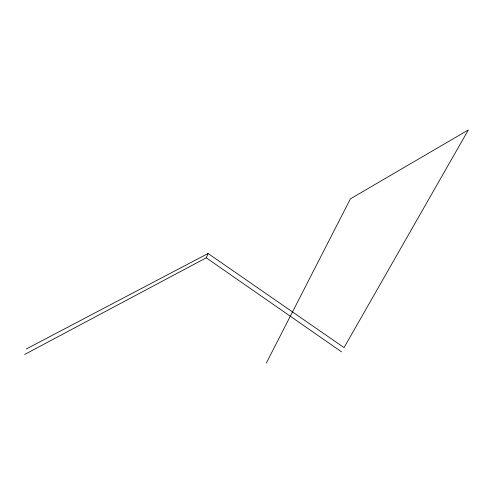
<?xml version="1.0" encoding="UTF-8"?>
<svg xmlns="http://www.w3.org/2000/svg" width="493" height="493" viewBox="0 0 493 493"><rect width="100%" height="100%" fill="white"/><g stroke="black" fill="none" stroke-linecap="round" stroke-linejoin="round"><path stroke-width="0.74" d="M24.65 354.467L206.247 257.821L208.077 253.494L344.046 347.608L468.35 129.942L350.387 198.858L266.331 363.058M26.314 348.964L208.077 253.494M206.247 257.821L341.6 351.891"/></g></svg>
